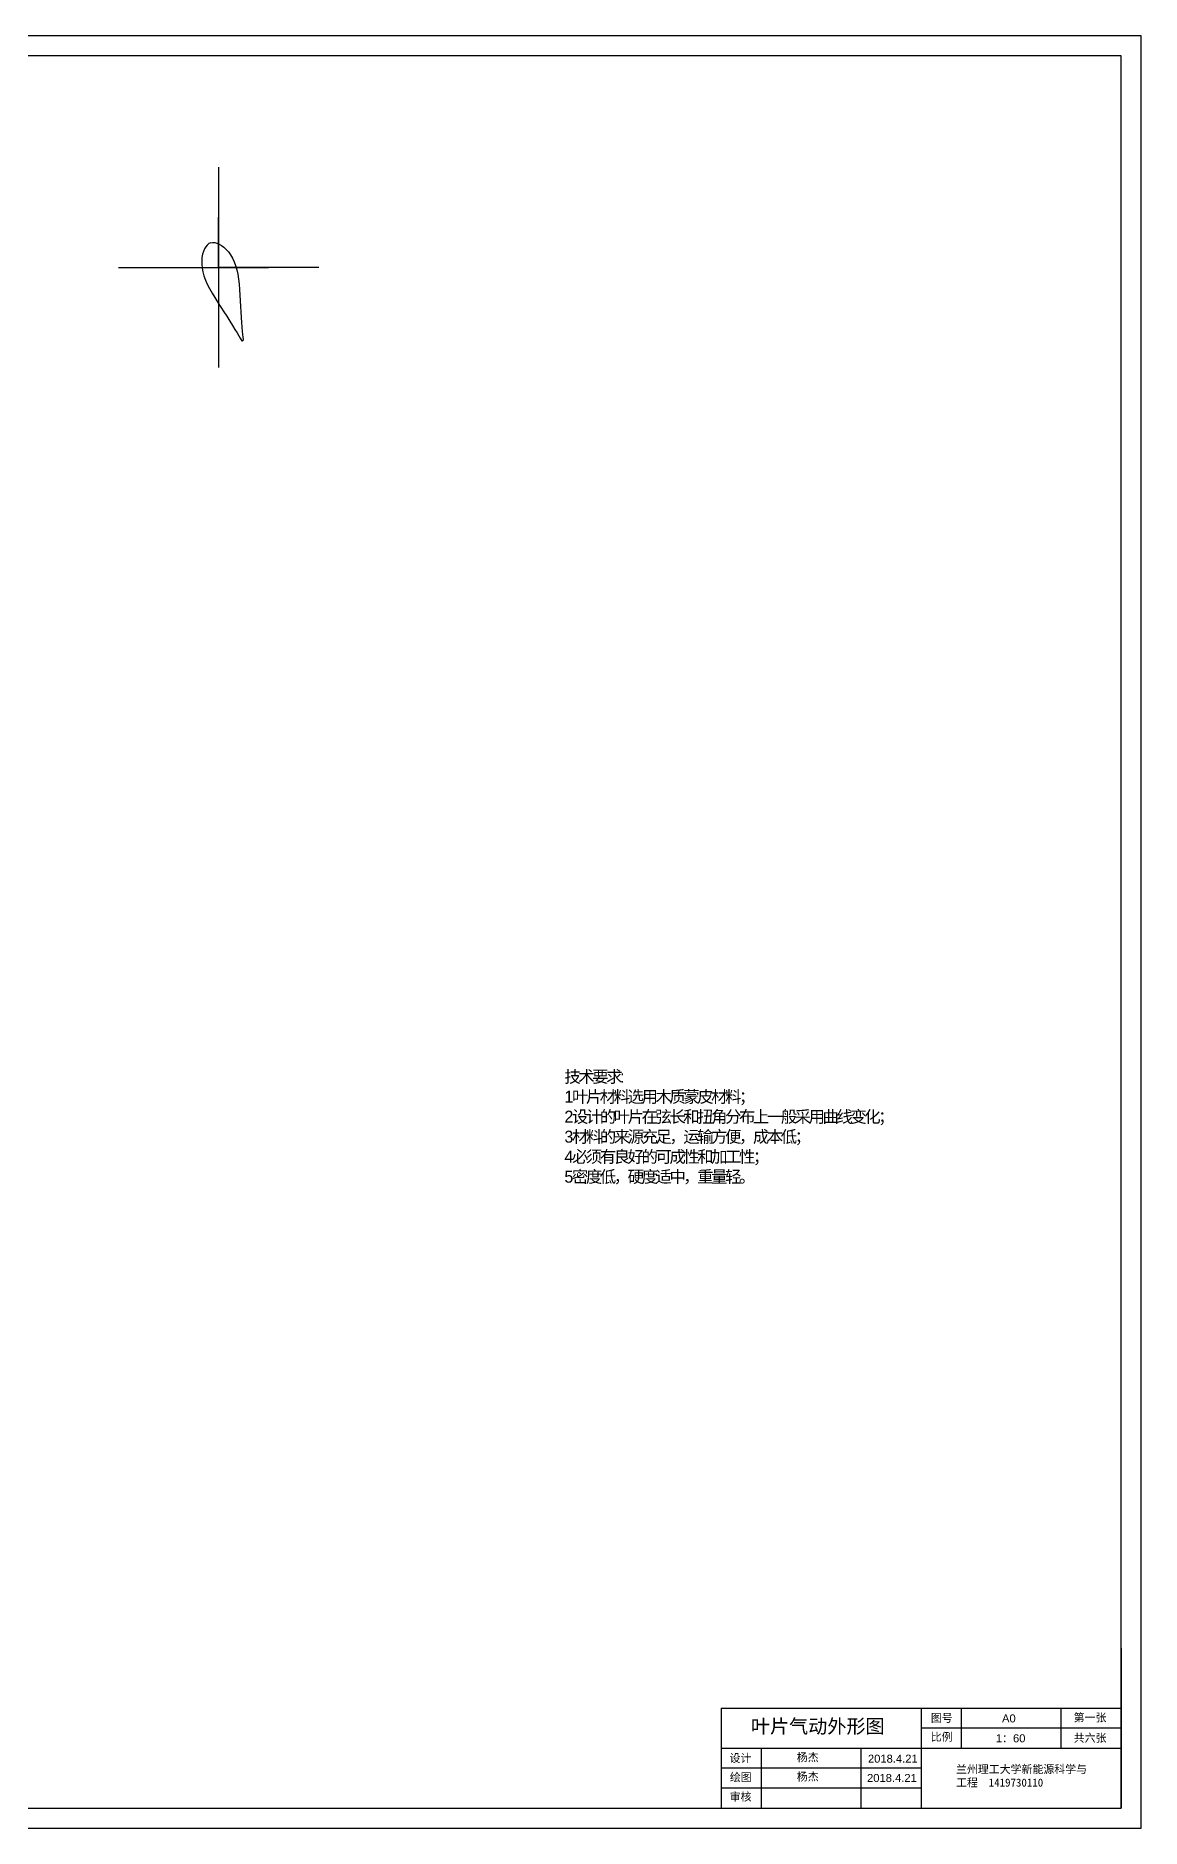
# Model space of a CAD drawing. Header units: millimetres. Extents: x -7 to 119, y -36 to 53.
# Drawn here: x 64 to 119.2, y -36.2 to 53.4 of the extents above; entities that cross this region are included whole.
import ezdxf

# ---------------------------------------------------------------- set-up
doc = ezdxf.new("R2010")
doc.units = ezdxf.units.MM
doc.styles.get("Standard").update_dxf_attribs({"font": 'arial.ttf'})

msp = doc.modelspace()

# ---------------------------------------------------------------- linework, layer by layer
for p, q in [((73.102, 46.785), (73.102, 36.785)), ((73.102, 41.785), (73.102, 44.285)), ((72.703, 43.011), (72.617, 42.969)), ((72.703, 43.011), (72.798, 43.028)), ((72.703, 43.011), (72.703, 43.011)), ((72.798, 43.028), (72.904, 43.021)), ((72.904, 43.021), (73.016, 42.993)), ((72.268, 42.284), (72.254, 42.117)), ((72.254, 42.117), (72.255, 41.939)), ((72.297, 42.439), (72.268, 42.284)), ((72.34, 42.579), (72.297, 42.439)), ((72.395, 42.704), (72.34, 42.579)), ((72.46, 42.812), (72.395, 42.704)), ((72.535, 42.901), (72.46, 42.812)), ((72.617, 42.969), (72.535, 42.901)), ((73.016, 42.993), (73.133, 42.944)), ((73.133, 42.944), (73.251, 42.876)), ((73.251, 42.876), (73.368, 42.787)), ((73.368, 42.787), (73.482, 42.679)), ((73.482, 42.679), (73.592, 42.552)), ((73.592, 42.552), (73.696, 42.407)), ((73.696, 42.407), (73.792, 42.246)), ((73.792, 42.246), (73.877, 42.068)), ((68.102, 41.785), (75.602, 41.785)), ((72.255, 41.939), (72.273, 41.751)), ((72.273, 41.751), (72.309, 41.557)), ((72.309, 41.557), (72.363, 41.357)), ((72.363, 41.357), (72.437, 41.152)), ((78.102, 41.785), (73.102, 41.785)), ((73.877, 42.068), (73.951, 41.874)), ((73.951, 41.874), (74.012, 41.664)), ((74.012, 41.664), (74.06, 41.439)), ((74.06, 41.439), (74.096, 41.196)), ((72.437, 41.152), (72.532, 40.941)), ((72.532, 40.941), (72.645, 40.724)), ((72.645, 40.724), (72.774, 40.5)), ((72.774, 40.5), (72.915, 40.269)), ((74.096, 41.196), (74.123, 40.939)), ((74.123, 40.939), (74.146, 40.67)), ((74.146, 40.67), (74.164, 40.394)), ((74.164, 40.394), (74.18, 40.114)), ((72.915, 40.269), (73.062, 40.035)), ((73.062, 40.035), (73.214, 39.799)), ((73.214, 39.799), (73.365, 39.565)), ((73.365, 39.565), (73.513, 39.337)), ((74.18, 40.114), (74.195, 39.835)), ((74.195, 39.835), (74.211, 39.563)), ((74.211, 39.563), (74.229, 39.285)), ((73.513, 39.337), (73.663, 39.1)), ((73.663, 39.1), (73.798, 38.881)), ((73.798, 38.881), (73.918, 38.684)), ((73.918, 38.684), (74.023, 38.511)), ((74.229, 39.285), (74.248, 39.028)), ((74.248, 39.028), (74.267, 38.797)), ((74.267, 38.797), (74.285, 38.596)), ((74.285, 38.596), (74.3, 38.427)), ((74.023, 38.511), (74.11, 38.365)), ((74.11, 38.365), (74.179, 38.25)), ((74.179, 38.25), (74.229, 38.166)), ((74.229, 38.166), (74.259, 38.115)), ((74.259, 38.115), (74.299, 38.107)), ((74.326, 38.137), (74.299, 38.107)), ((74.3, 38.427), (74.312, 38.293)), ((74.312, 38.293), (74.321, 38.196)), ((74.321, 38.196), (74.326, 38.137)), ((118.212, -27.244), (118.212, -35.244)), ((118.212, -28.244), (118.212, -29.244)), ((98.212, -30.244), (118.212, -30.244)), ((98.212, -30.244), (98.212, -35.244)), ((108.212, -30.244), (108.212, -35.244)), ((110.212, -30.244), (110.212, -32.244)), ((115.212, -32.244), (115.212, -30.244)), ((118.212, -30.244), (118.212, -31.244)), ((118.212, -31.244), (108.212, -31.244)), ((98.212, -32.244), (118.212, -32.244)), ((98.212, -32.244), (100.212, -32.244)), ((100.212, -32.244), (100.212, -35.244)), ((105.212, -35.244), (105.212, -32.244)), ((110.212, -32.244), (115.212, -32.244)), ((108.212, -33.244), (98.212, -33.244)), ((118.212, -35.244), (118.212, -33.244)), ((108.212, -34.241), (98.212, -34.241)), ((100.212, -35.244), (105.212, -35.244))]:
    msp.add_line(p, q)
for points in [[(119.212, 52.358), (119.212, 53.358), (-6.638, 53.358), (-6.638, -35.244), (-6.638, -36.244), (118.212, -36.244), (119.212, -36.244)], [(118.212, 52.358), (-5.638, 52.358), (-5.638, -35.244), (118.212, -35.244)]]:
    msp.add_lwpolyline(points, close=True)

# ---------------------------------------------------------------- texts
at = {"attachment_point": 1}
for s, width, heights, insert, char_height in [('{\\fDengXian Light|b0|i0|c134|p2;\\T0.75;\\C7;技术要求:\\P1叶片材料选用木质蒙皮材料；\\P2设计的叶片在弦长和扭角分布上一般采用曲线变化；\\P3材料的来源充足，运输方便，成本低；\\P4必须有良好的可成性和加工性；\\P5密度低，硬度适中，重量轻。}', 25.18394, [10.988], (90.384, 1.626), 0.6), ('{\\fSimSun|b0|i0|c134|p2;第一张}', 2.12257, [0.428], (115.84, -30.514), 0.4), ('{\\fSimSun|b0|i0|c134|p2;叶片气动外形图}', 8.41691, [0.974], (99.706, -30.8), 0.7), ('{\\fSimSun|b0|i0|c134|p2;图号}', 1.21606, [0.469], (108.699, -30.536), 0.4), ('A0', 1.13329, [0.454], (112.258, -30.558), 0.4), ('{\\fSimSun|b0|i0|c134|p2;比例}', 1.44341, [0.372], (108.698, -31.481), 0.4), ('1{\\fSimSun|b0|i0|c134|p2;：}60', 1.54771, [0.229], (111.949, -31.553), 0.4), ('{\\fSimSun|b0|i0|c134|p2;共六张}', 1.92357, [0.414], (115.84, -31.531), 0.4), ('{\\fSimSun|b0|i0|c134|p2;设计}', 7.36793, [1.811], (98.635, -32.544), 0.4), ('{\\fSimSun|b0|i0|c134|p2;杨杰}', 1.40401, [0.327], (102.002, -32.505), 0.4), ('2018.4.21', 2.87439, [0], (105.556, -32.57), 0.4), ('{\\fSimSun|b0|i0|c134|p2;兰州理工大学新能源科学与工程  1419730110}', 6.61091, [1.388], (109.959, -33.099), 0.4), ('{\\fSimSun|b0|i0|c134|p2;绘图}', 10.04477, [0.917], (98.655, -33.499), 0.4), ('{\\fSimSun|b0|i0|c134|p2;杨杰}', 1.38207, [0.237], (102.002, -33.469), 0.4), ('2018.4.21', 7.04336, [0], (105.512, -33.535), 0.4), ('{\\fSimSun|b0|i0|c134|p2;审核}', 12.33004, [0], (98.645, -34.473), 0.4)]:
    msp.add_mtext_dynamic_manual_height_columns(s, width=width, gutter_width=12.5, heights=heights, dxfattribs=dict(at, insert=insert, char_height=char_height))

doc.saveas('drawing.dxf')
